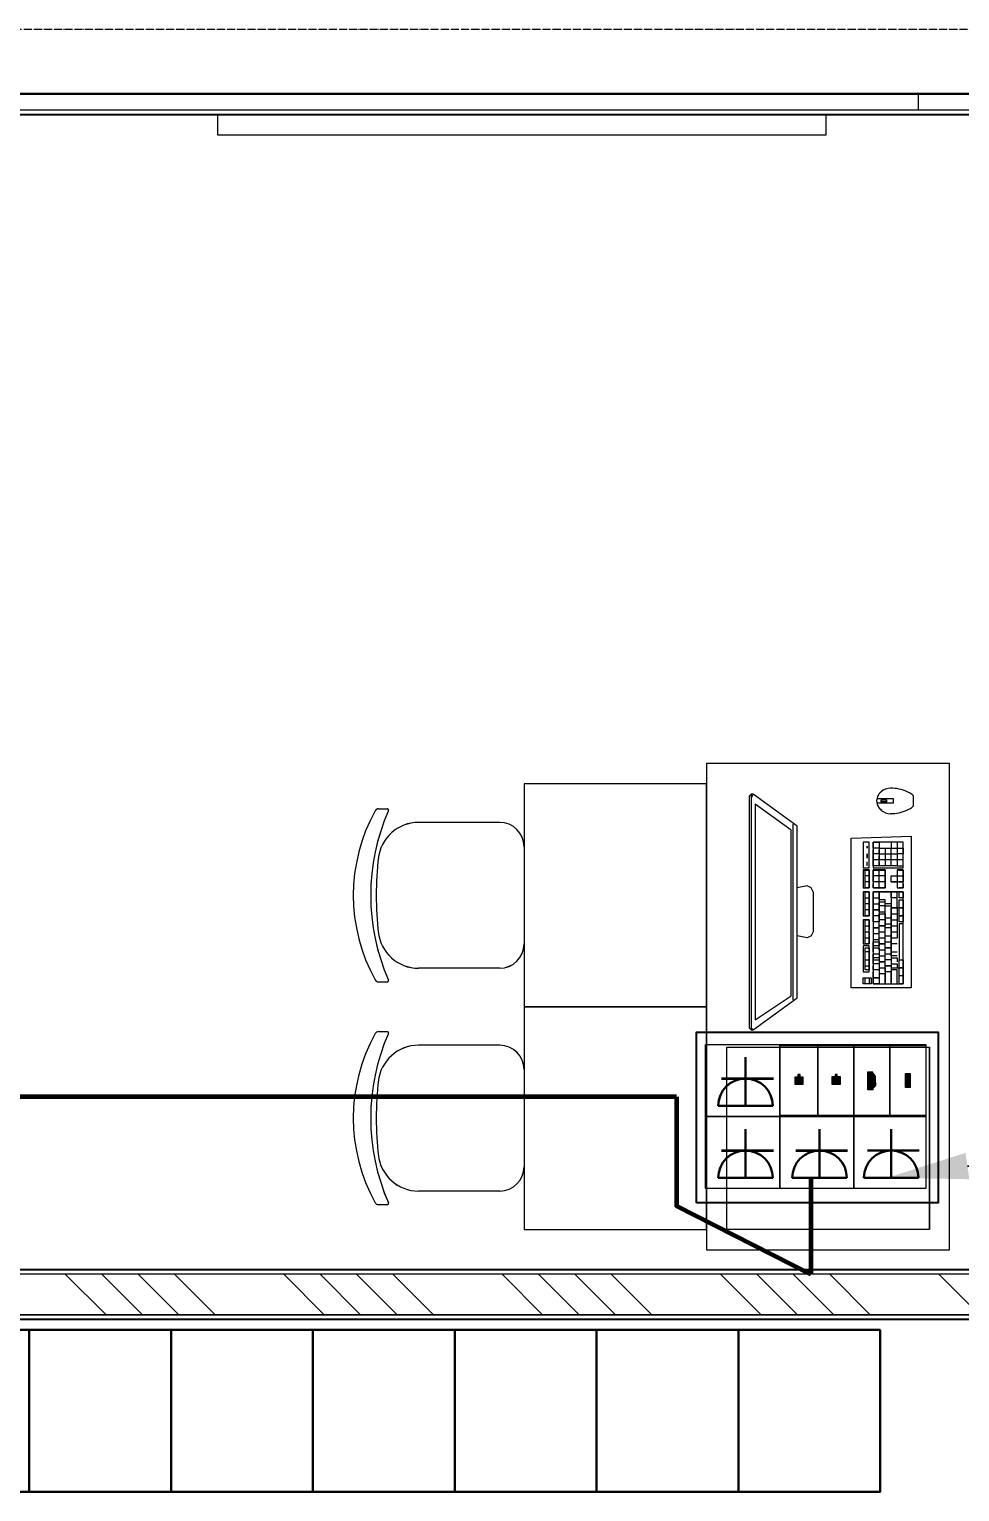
# Model space of a CAD drawing. Header units: millimetres. Extents: x -32 to 417638015, y -35 to 175284279.
# Drawn here: x 1088566 to 1090862, y 68403 to 72013 of the extents above; entities that cross this region are included whole.
import ezdxf
from ezdxf import colors
from ezdxf.entities.mleader import LeaderData, LeaderLine
from ezdxf.math import Vec2, Vec3

# ---------------------------------------------------------------- set-up
doc = ezdxf.new("R2010")
doc.units = ezdxf.units.MM
doc.linetypes.add('ADSK_Линия сетки', pattern=[25, 20, -2.5, 0, -2.5])
for name, color, linetype, lineweight in [('_ЭМ_В полу', 26, 'Кабель в трубе', 60), ('_ЭМ_гофра', 5, 'Continuous', 60), ('_ЭМ_ТХобщее_слой', 7, 'Continuous', 30), ('Оси', 253, 'Continuous', 9), ('Стены несущие', 7, 'Continuous', 30), ('Стены отделка', 7, 'Continuous', 30), ('Стены штриховка', 7, 'Continuous', 9), ('ТХ', 5, 'Continuous', 0), ('ШТРИХОВКА', 252, 'Continuous', 15), ('Электро', 250, 'Continuous', 25), ('ЭОМ_Кабель для СУП', 150, 'Continuous', 9)]:
    doc.layers.add(name, color=color, linetype=linetype, lineweight=lineweight)
for name, color, linetype in [('_ЭМ_Надписи', 7, 'Continuous'), ('PDF _СС_розетки', 7, 'Continuous'), ('ВНУТРЯНКА', 1, 'Continuous'), ('ЭОМ_Лотки рабочие', 5, 'Continuous')]:
    doc.layers.add(name, color=color, linetype=linetype)
doc.layers.add('PDF _ЭОМ _розетки', color=7, linetype='Continuous', true_color=0xeb0000)
doc.styles.add('ELine', font='txt.shx')
doc.styles.add('ЭОМ', font='isocpeur.ttf', dxfattribs={"width": 0.85, "height": 250})
doc.linetypes.add('TRAY', pattern='A,12.119257,["_",ELine,S=4.5,R=90,X=0,Y=-1.555839],0.750382,["_",ELine,S=4.5,R=0,X=0,Y=-0.805849],1.314849,["_",ELine,S=4.5,R=0,X=0,Y=-0.805849],2.250029,["_",ELine,S=4.5,R=90,X=0,Y=-1.555839],13.565483', length=30)
doc.linetypes.add('Кабель в трубе', pattern='A,8,[133,ltypeshp.shx,S=1,R=0,X=10,Y=1.3],-3,[130,ltypeshp.shx,S=1.5,R=-45,X=-1.5,Y=0],8', length=19)

# ---------------------------------------------------------------- blocks, each defined once
blk = doc.blocks.new('Стул ученич штабелир №5-7')
at = {"color": 0, "linetype": 'ByBlock', "lineweight": -2}
for p, q in [((-120.1, 0), (120.1, 0)), ((-120.1, 0), (120.1, 0)), ((-179.9, -60), (-179.9, -260.3)), ((-179.9, -60), (-179.9, -260.3)), ((180.1, -60), (180.1, -260.3)), ((180.1, -60), (180.1, -260.3)), ((-213.4, -359), (-213.4, -337.3)), ((-213.4, -359), (-213.4, -337.3)), ((213.6, -359), (213.6, -337.3)), ((213.6, -359), (213.6, -337.3))]:
    blk.add_line(p, q, dxfattribs=at)
for centre, radius, start, end in [((-119.9, -60), 60, 90, 180), ((-119.9, -60), 60, 90, 180), ((120.1, -60), 60, 0, 90), ((120.1, -60), 60, 0, 90), ((-79.9, -260.3), 100, 180, 264.2584), ((-79.9, -260.3), 100, 180, 264.2584), ((80.1, -260.3), 100, 275.7416, 0), ((80.1, -260.3), 100, 275.7416, 0), ((-210.4, -337.3), 3, 63.8978, 180), ((-210.4, -337.3), 3, 63.8978, 180), ((-203.4, -359), 10, 180, 238.0683), ((-203.4, -359), 10, 180, 238.0683), ((0.1, 142.3), 520.8, 246.3195, 293.6805), ((0.1, 142.3), 520.8, 246.3195, 293.6805), ((0.1, 435.5), 800.4, 263.247, 276.753), ((0.1, 435.5), 800.4, 263.247, 276.753), ((203.6, -359), 10, 301.9317, 0), ((203.6, -359), 10, 301.9317, 0), ((210.6, -337.3), 3, 0, 116.1022), ((210.6, -337.3), 3, 0, 116.1022), ((0.1, 9), 430.5, 240.9917, 299.0083), ((0.1, 9), 430.5, 240.9917, 299.0083)]:
    blk.add_arc(centre, radius, start, end, dxfattribs=at)
blk = doc.blocks.new('ТХ 3 этаж')
at = {"color": 8}
for points in [[(59246, 17075.3), (58896, 17075.3), (58896, 16675.3), (59246, 16675.3), (59246, 17075.3)], [(59596, 17075.3), (59246, 17075.3), (59246, 16675.3), (59596, 16675.3), (59596, 17075.3)], [(59946, 17075.3), (59596, 17075.3), (59596, 16675.3), (59946, 16675.3), (59946, 17075.3)], [(60296, 17075.3), (59946, 17075.3), (59946, 16675.3), (60296, 16675.3), (60296, 17075.3)], [(60646, 17075.3), (60296, 17075.3), (60296, 16675.3), (60646, 16675.3), (60646, 17075.3)], [(60996, 17075.3), (60646, 17075.3), (60646, 16675.3), (60996, 16675.3), (60996, 17075.3)], [(61346, 17075.3), (60996, 17075.3), (60996, 16675.3), (61346, 16675.3), (61346, 17075.3)]]:
    blk.add_lwpolyline(points, dxfattribs=at)
at = {"layer": 'ТХ', "color": 8, "linetype": 'Continuous', "ltscale": 100}
for p, q in [((61427, 18393.3), (61427, 18382.7)), ((61427, 18382.7), (61427, 18367.9)), ((61165.7, 18170.6), (61141, 18165.7)), ((61175.5, 18165.7), (61165.7, 18170.6)), ((61175.5, 18165.7), (61165.7, 18170.6)), ((61180.5, 18155.9), (61175.5, 18165.7)), ((61180.5, 18155.9), (61175.5, 18165.7)), ((61180.5, 18155.9), (61180.5, 18106.5)), ((61180.5, 18155.9), (61180.5, 18106.5)), ((61180.5, 18106.5), (61180.5, 18057.2)), ((61180.5, 18106.5), (61180.5, 18057.2)), ((61180.5, 18057.2), (61175.5, 18047.4)), ((61180.5, 18057.2), (61175.5, 18047.4)), ((61165.7, 18042.4), (61141, 18047.4)), ((61175.5, 18047.4), (61165.7, 18042.4)), ((61175.5, 18047.4), (61165.7, 18042.4))]:
    blk.add_line(p, q, dxfattribs=at)
at = {"layer": 'ТХ', "color": 8}
for points in [[(61211.7, 20023.9), (59711.7, 20023.9), (59711.7, 20073.9), (61211.7, 20073.9)], [(60917, 18472.6), (60917, 17272.6), (61517, 17272.6), (61517, 18472.6)], [(60917, 17872.6), (60917, 18422.6), (60467, 18422.6), (60467, 17872.6)], [(61348.1, 18383.3), (61361.1, 18383.3), (61361.1, 18377.9), (61348.1, 18377.9)], [(60917, 17322.6), (60917, 17872.6), (60467, 17872.6), (60467, 17322.6)], [(61467, 17772.6), (61467, 17322.6), (60967, 17322.6), (60967, 17772.6)]]:
    blk.add_lwpolyline(points, close=True, dxfattribs=at)
at = {"layer": 'ТХ', "color": 8, "linetype": 'Continuous', "ltscale": 100}
for points in [[(61141, 17904.3), (61141, 18106.5), (61141, 18303.8), (61141, 18313.7), (61141, 18318.6), (61032.5, 18397.5), (61027.6, 18397.5), (61022.7, 18392.6), (61022.7, 18106.5), (61022.7, 17820.5), (61027.6, 17815.6), (61032.5, 17815.6), (61141, 17894.5)], [(61037.4, 18106.5), (61037.4, 17840.2), (61126.2, 17899.4), (61126.2, 18106.5), (61126.2, 18308.7), (61037.4, 18372.8)], [(61343.2, 18111.5), (61328.4, 18111.5)], [(61343.2, 18067.1), (61328.4, 18067.1)], [(61372.8, 18017.8), (61358, 18017.8)]]:
    blk.add_lwpolyline(points, close=True, dxfattribs=at)
for points in [[(61027.6, 18397.5), (61027.6, 18387.6), (61027.6, 18106.5), (61027.6, 17825.4), (61027.6, 17815.6)], [(61032.5, 18397.5), (61027.6, 18387.6), (61027.6, 18106.5), (61027.6, 17820.5), (61032.5, 17815.6)], [(61131.1, 17889.6), (61131.1, 18106.5), (61131.1, 18323.5)], [(61274.2, 17919.1), (61274.2, 18289), (61422.1, 18293.9)], [(61303.8, 18279.1), (61303.8, 18215)], [(61318.5, 18279.1), (61303.8, 18279.1)], [(61313.6, 18269.3), (61313.6, 18264.3)], [(61313.6, 18264.3), (61313.6, 18269.3)], [(61318.5, 18215), (61318.5, 18279.1)], [(61402.4, 18279.1), (61328.4, 18279.1)], [(61328.4, 18279.1), (61343.2, 18279.1)], [(61328.4, 18264.3), (61328.4, 18279.1)], [(61328.4, 18279.1), (61328.4, 18215)], [(61402.4, 18279.1), (61343.2, 18279.1)], [(61343.2, 18279.1), (61343.2, 18234.8)], [(61343.2, 18279.1), (61343.2, 18264.3)], [(61372.8, 18279.1), (61372.8, 18264.3)], [(61387.6, 18279.1), (61387.6, 18249.6)], [(61402.4, 18215), (61402.4, 18279.1)], [(61402.4, 18264.3), (61402.4, 18279.1)], [(61422.1, 18293.9), (61422.1, 17919.1)], [(61313.6, 18249.6), (61313.6, 18239.7)], [(61313.6, 18239.7), (61313.6, 18249.6)], [(61343.2, 18264.3), (61328.4, 18264.3)], [(61328.4, 18220), (61328.4, 18259.4)], [(61343.2, 18249.6), (61328.4, 18249.6)], [(61402.4, 18234.8), (61328.4, 18234.8)], [(61343.2, 18264.3), (61387.6, 18264.3)], [(61343.2, 18264.3), (61402.4, 18264.3)], [(61343.2, 18249.6), (61343.2, 18259.4)], [(61343.2, 18249.6), (61387.6, 18249.6)], [(61343.2, 18220), (61343.2, 18244.6)], [(61358, 18264.3), (61358, 18249.6)], [(61358, 18249.6), (61358, 18220)], [(61372.8, 18234.8), (61372.8, 18264.3)], [(61372.8, 18220), (61372.8, 18234.8)], [(61387.6, 18264.3), (61402.4, 18264.3)], [(61402.4, 18249.6), (61387.6, 18249.6)], [(61387.6, 18249.6), (61387.6, 18220)], [(61402.4, 18249.6), (61387.6, 18249.6)], [(61387.6, 18244.6), (61387.6, 18220)], [(61402.4, 18264.3), (61402.4, 18249.6)], [(61402.4, 18220), (61402.4, 18244.6)], [(61303.8, 18215), (61318.5, 18215)], [(61303.8, 18210.1), (61303.8, 18165.7)], [(61318.5, 18210.1), (61303.8, 18210.1)], [(61308.7, 18210.1), (61318.5, 18210.1)], [(61308.7, 18165.7), (61308.7, 18210.1)], [(61318.5, 18195.3), (61308.7, 18195.3)], [(61313.6, 18220), (61313.6, 18229.8)], [(61313.6, 18220), (61313.6, 18229.8)], [(61318.5, 18210.1), (61318.5, 18165.7)], [(61318.5, 18165.7), (61318.5, 18210.1)], [(61343.2, 18220), (61328.4, 18220)], [(61328.4, 18215), (61402.4, 18215)], [(61358, 18210.1), (61328.4, 18210.1)], [(61328.4, 18210.1), (61343.2, 18210.1)], [(61328.4, 18195.3), (61328.4, 18210.1)], [(61328.4, 18210.1), (61328.4, 18165.7)], [(61343.2, 18195.3), (61328.4, 18195.3)], [(61328.4, 18180.5), (61328.4, 18195.3)], [(61343.2, 18229.8), (61343.2, 18220)], [(61387.6, 18220), (61343.2, 18220)], [(61343.2, 18210.1), (61358, 18210.1)], [(61343.2, 18165.7), (61343.2, 18210.1)], [(61358, 18195.3), (61343.2, 18195.3)], [(61358, 18210.1), (61358, 18165.7)], [(61358, 18165.7), (61358, 18210.1)], [(61372.8, 18195.3), (61387.6, 18195.3)], [(61372.8, 18180.5), (61372.8, 18195.3), (61387.6, 18195.3)], [(61372.8, 18180.5), (61372.8, 18195.3)], [(61387.6, 18220), (61402.4, 18220)], [(61387.6, 18210.1), (61387.6, 18195.3)], [(61402.4, 18210.1), (61387.6, 18210.1)], [(61387.6, 18210.1), (61387.6, 18165.7)], [(61387.6, 18195.3), (61402.4, 18195.3)], [(61392.5, 18210.1), (61402.4, 18210.1)], [(61402.4, 18210.1), (61402.4, 18180.5)], [(61402.4, 18165.7), (61402.4, 18210.1)], [(61303.8, 18165.7), (61318.5, 18165.7)], [(61318.5, 18180.5), (61308.7, 18180.5)], [(61318.5, 18165.7), (61308.7, 18165.7)], [(61358, 18180.5), (61328.4, 18180.5)], [(61328.4, 18165.7), (61328.4, 18175.6)], [(61343.2, 18165.7), (61328.4, 18165.7)], [(61328.4, 18165.7), (61358, 18165.7)], [(61358, 18165.7), (61343.2, 18165.7)], [(61372.8, 18180.5), (61402.4, 18180.5)], [(61387.6, 18180.5), (61372.8, 18180.5)], [(61387.6, 18165.7), (61402.4, 18165.7)], [(61402.4, 18180.5), (61392.5, 18180.5)], [(61402.4, 18165.7), (61392.5, 18165.7)], [(61402.4, 18175.6), (61402.4, 18165.7)], [(61308.7, 18155.9), (61318.5, 18155.9), (61303.8, 18155.9)], [(61303.8, 18155.9), (61303.8, 18096.7)], [(61318.5, 18126.3), (61308.7, 18126.3), (61308.7, 18155.9)], [(61308.7, 18141.1), (61318.5, 18141.1)], [(61308.7, 18096.7), (61308.7, 18126.3)], [(61318.5, 18155.9), (61318.5, 18126.3)], [(61318.5, 18096.7), (61318.5, 18155.9)], [(61318.5, 18126.3), (61318.5, 18111.5)], [(61328.4, 18155.9), (61343.2, 18155.9)], [(61402.4, 18155.9), (61328.4, 18155.9)], [(61328.4, 18155.9), (61328.4, 17929)], [(61328.4, 18126.3), (61328.4, 18155.9)], [(61328.4, 18141.1), (61343.2, 18141.1)], [(61328.4, 18111.5), (61328.4, 18126.3)], [(61328.4, 18126.3), (61343.2, 18126.3)], [(61343.2, 18155.9), (61343.2, 18141.1)], [(61343.2, 18136.1), (61343.2, 18155.9)], [(61343.2, 18155.9), (61372.8, 18155.9)], [(61343.2, 18141.1), (61343.2, 18126.3)], [(61372.8, 18126.3), (61358, 18126.3), (61358, 18136.1), (61343.2, 18136.1)], [(61343.2, 18106.5), (61343.2, 18131.2)], [(61343.2, 18131.2), (61358, 18131.2)], [(61343.2, 18126.3), (61343.2, 18081.9)], [(61358, 18096.7), (61358, 18131.2)], [(61372.8, 18155.9), (61372.8, 18126.3)], [(61372.8, 18155.9), (61387.6, 18155.9)], [(61372.8, 18141.1), (61372.8, 18155.9)], [(61372.8, 18141.1), (61372.8, 18116.4), (61387.6, 18116.4)], [(61387.6, 18141.1), (61372.8, 18141.1)], [(61387.6, 18141.1), (61372.8, 18141.1)], [(61387.6, 18116.4), (61387.6, 18155.9)], [(61392.5, 18155.9), (61402.4, 18155.9)], [(61392.5, 18141.1), (61392.5, 18155.9)], [(61402.4, 18141.1), (61392.5, 18141.1)], [(61392.5, 18136.1), (61402.4, 18136.1)], [(61392.5, 18116.4), (61392.5, 18136.1)], [(61402.4, 17929), (61402.4, 18155.9)], [(61402.4, 18155.9), (61402.4, 18141.1)], [(61402.4, 18136.1), (61402.4, 18116.4)], [(61303.8, 18096.7), (61318.5, 18096.7)], [(61318.5, 18086.8), (61303.8, 18086.8)], [(61303.8, 18086.8), (61303.8, 18027.6)], [(61318.5, 18111.5), (61308.7, 18111.5)], [(61318.5, 18096.7), (61308.7, 18096.7)], [(61308.7, 18057.2), (61308.7, 18086.8)], [(61308.7, 18086.8), (61318.5, 18086.8)], [(61318.5, 18111.5), (61318.5, 18096.7)], [(61318.5, 18086.8), (61318.5, 18062.2)], [(61318.5, 18027.6), (61318.5, 18086.8)], [(61328.4, 18096.7), (61328.4, 18111.5)], [(61343.2, 18096.7), (61328.4, 18096.7)], [(61328.4, 18081.9), (61328.4, 18096.7)], [(61358, 18121.3), (61343.2, 18121.3)], [(61343.2, 18106.5), (61358, 18106.5)], [(61343.2, 18101.6), (61358, 18101.6)], [(61343.2, 18072), (61343.2, 18101.6)], [(61358, 18086.8), (61343.2, 18086.8)], [(61358, 18121.3), (61372.8, 18121.3)], [(61358, 18101.6), (61358, 18072)], [(61358, 18076.9), (61358, 18096.7)], [(61358, 18091.7), (61372.8, 18091.7)], [(61372.8, 18121.3), (61372.8, 18111.5)], [(61402.4, 18116.4), (61372.8, 18116.4)], [(61372.8, 17998), (61372.8, 18116.4)], [(61372.8, 18111.5), (61372.8, 18003)], [(61372.8, 18101.6), (61387.6, 18101.6)], [(61372.8, 18086.8), (61387.6, 18086.8)], [(61372.8, 18072), (61372.8, 18086.8)], [(61387.6, 18116.4), (61387.6, 18086.8)], [(61387.6, 18086.8), (61387.6, 18042.4)], [(61392.5, 18116.4), (61402.4, 18116.4)], [(61392.5, 18081.9), (61392.5, 18116.4)], [(61392.5, 18096.7), (61402.4, 18096.7)], [(61402.4, 18096.7), (61392.5, 18096.7)], [(61402.4, 18116.4), (61402.4, 18081.9)], [(61308.7, 18072), (61318.5, 18072)], [(61308.7, 18057.2), (61318.5, 18057.2), (61318.5, 18027.6)], [(61308.7, 18027.6), (61308.7, 18057.2)], [(61343.2, 18081.9), (61328.4, 18081.9)], [(61343.2, 18052.3), (61328.4, 18052.3)], [(61343.2, 18012.8), (61343.2, 18081.9)], [(61343.2, 18072), (61358, 18072)], [(61358, 18072), (61343.2, 18072)], [(61343.2, 18057.2), (61343.2, 18072)], [(61343.2, 18057.2), (61358, 18057.2)], [(61358, 17973.4), (61358, 18076.9)], [(61358, 18076.9), (61372.8, 18076.9)], [(61372.8, 18067.1), (61358, 18067.1)], [(61372.8, 18072), (61387.6, 18072)], [(61372.8, 18057.2), (61387.6, 18057.2)], [(61402.4, 18081.9), (61392.5, 18081.9)], [(61402.4, 18076.9), (61392.5, 18076.9)], [(61392.5, 18076.9), (61392.5, 17988.2)], [(61402.4, 17988.2), (61402.4, 18076.9)], [(61303.8, 18027.6), (61318.5, 18027.6)], [(61303.8, 18022.7), (61303.8, 17958.6)], [(61318.5, 18022.7), (61303.8, 18022.7)], [(61308.7, 18042.4), (61318.5, 18042.4)], [(61318.5, 18027.6), (61308.7, 18027.6)], [(61308.7, 18017.8), (61318.5, 18017.8)], [(61308.7, 17963.5), (61308.7, 18017.8)], [(61318.5, 17958.6), (61318.5, 18022.7)], [(61318.5, 18017.8), (61318.5, 17963.5)], [(61343.2, 18037.5), (61328.4, 18037.5)], [(61328.4, 18032.6), (61343.2, 18032.6)], [(61328.4, 18007.9), (61328.4, 18032.6)], [(61343.2, 18022.7), (61328.4, 18022.7)], [(61328.4, 18017.8), (61343.2, 18017.8)], [(61343.2, 18042.4), (61358, 18042.4)], [(61343.2, 18032.6), (61343.2, 18022.7)], [(61358, 18027.6), (61343.2, 18027.6)], [(61343.2, 18027.6), (61358, 18027.6)], [(61343.2, 18017.8), (61343.2, 18007.9)], [(61358, 18047.4), (61372.8, 18047.4)], [(61358, 18032.6), (61372.8, 18032.6)], [(61372.8, 18042.4), (61387.6, 18042.4)], [(61387.6, 18027.6), (61372.8, 18027.6)], [(61318.5, 18007.9), (61308.7, 18007.9)], [(61308.7, 17988.2), (61318.5, 17988.2)], [(61328.4, 18003), (61343.2, 18003)], [(61328.4, 17978.3), (61328.4, 18003)], [(61343.2, 17993.1), (61328.4, 17993.1)], [(61328.4, 17988.2), (61343.2, 17988.2)], [(61343.2, 17978.3), (61328.4, 17978.3)], [(61343.2, 18012.8), (61358, 18012.8)], [(61343.2, 18012.8), (61343.2, 17929)], [(61343.2, 17998), (61358, 17998)], [(61343.2, 17983.3), (61358, 17983.3)], [(61358, 17983.3), (61343.2, 17983.3)], [(61358, 18003), (61372.8, 18003)], [(61372.8, 17988.2), (61358, 17988.2)], [(61358, 17958.6), (61358, 17983.3)], [(61372.8, 18007.9), (61387.6, 18007.9)], [(61372.8, 18003), (61372.8, 17988.2)], [(61387.6, 17998), (61372.8, 17998)], [(61372.8, 17993.1), (61387.6, 17993.1)], [(61372.8, 17993.1), (61372.8, 17958.6)], [(61372.8, 17978.3), (61387.6, 17978.3)], [(61387.6, 17993.1), (61387.6, 17983.3)], [(61387.6, 17978.3), (61387.6, 17968.5)], [(61392.5, 17929), (61392.5, 17988.2)], [(61392.5, 17988.2), (61402.4, 17988.2)], [(61392.5, 17988.2), (61402.4, 17988.2)], [(61402.4, 17988.2), (61402.4, 17968.5)], [(61303.8, 17958.6), (61318.5, 17958.6)], [(61303.8, 17943.8), (61323.5, 17943.8)], [(61303.8, 17929), (61303.8, 17943.8)], [(61308.7, 17973.4), (61318.5, 17973.4)], [(61318.5, 17963.5), (61308.7, 17963.5)], [(61308.7, 17943.8), (61318.5, 17943.8)], [(61308.7, 17929), (61308.7, 17943.8)], [(61318.5, 17943.8), (61318.5, 17929)], [(61323.5, 17943.8), (61323.5, 17929)], [(61328.4, 17963.5), (61328.4, 17973.4)], [(61343.2, 17963.5), (61328.4, 17963.5)], [(61328.4, 17929), (61328.4, 17958.6)], [(61343.2, 17943.8), (61328.4, 17943.8)], [(61328.4, 17943.8), (61343.2, 17943.8)], [(61343.2, 17968.5), (61358, 17968.5)], [(61358, 17953.7), (61343.2, 17953.7)], [(61358, 17953.7), (61343.2, 17953.7)], [(61343.2, 17953.7), (61343.2, 17929), (61358, 17929), (61372.8, 17929)], [(61372.8, 17973.4), (61358, 17973.4)], [(61358, 17973.4), (61372.8, 17973.4)], [(61358, 17968.5), (61358, 17953.7)], [(61358, 17958.6), (61358, 17929)], [(61372.8, 17958.6), (61358, 17958.6)], [(61372.8, 17958.6), (61358, 17958.6)], [(61358, 17929), (61358, 17953.7)], [(61372.8, 17968.5), (61402.4, 17968.5)], [(61372.8, 17963.5), (61372.8, 17929)], [(61387.6, 17963.5), (61372.8, 17963.5)], [(61372.8, 17929), (61372.8, 17958.6)], [(61387.6, 17929), (61387.6, 17963.5)], [(61402.4, 17968.5), (61392.5, 17968.5)], [(61402.4, 17948.7), (61392.5, 17948.7)], [(61402.4, 17968.5), (61402.4, 17929)], [(61422.1, 17919.1), (61274.2, 17919.1)], [(61323.5, 17929), (61303.8, 17929)], [(61318.5, 17929), (61308.7, 17929)], [(61328.4, 17929), (61402.4, 17929)], [(61343.2, 17929), (61328.4, 17929)], [(61372.8, 17929), (61387.6, 17929)], [(61402.4, 17929), (61392.5, 17929)]]:
    blk.add_lwpolyline(points, dxfattribs=at)
at = {"layer": 'ТХ', "color": 8}
blk.add_lwpolyline([(61337.5, 18375.7), (61378.7, 18375.7), (61378.7, 18385.6), (61337.5, 18385.6)], dxfattribs=at)
at = {"layer": 'ТХ', "color": 8, "linetype": 'Continuous', "ltscale": 100}
for centre, radius, start, end in [((61371.4, 18377.4), 34.8, 90, 132.0469), ((61371.4, 18314.5), 97.6, 65.2785, 90), ((61360.7, 18380.6), 23.8, 160.8758, 180), ((61360.7, 18380.6), 23.8, 180, 199.1242), ((61382.8, 18373), 47.1, 153.4349, 160.8758), ((61368.1, 18380.3), 30.7, 144.2175, 153.4349), ((61351.8, 18392.1), 10.5, 135, 144.2175), ((61416.8, 18327), 102.6, 132.0469, 135), ((61292.7, 18143.6), 285.7, 63.4349, 65.2785), ((61415.4, 18389), 11.5, 54.2175, 63.4349), ((61400.8, 18368.7), 36.4, 45, 54.2175), ((61425.4, 18393.3), 1.61, 0, 45), ((61382.8, 18388.3), 47.1, 199.1242, 206.5651), ((61368.1, 18380.9), 30.7, 206.5651, 215.7825), ((61351.8, 18369.1), 10.5, 215.7825, 225), ((61416.8, 18434.2), 102.6, 225, 227.9531), ((61371.4, 18383.9), 34.8, 227.9531, 270), ((61371.4, 18446.7), 97.6, 270, 294.7215), ((61292.7, 18617.6), 285.7, 294.7215, 296.5651), ((61415.4, 18372.3), 11.5, 296.5651, 305.7825), ((61400.8, 18392.5), 36.4, 305.7825, 315), ((61425.4, 18367.9), 1.61, 315, 0)]:
    blk.add_arc(centre, radius, start, end, dxfattribs=at)
at = {"layer": 'ТХ', "color": 8, "lineweight": 0, "rotation": 269.9999999999999}
for p in [(60467, 18147.6), (60467, 17597.6)]:
    blk.add_blockref('Стул ученич штабелир №5-7', p, dxfattribs=at)
blk = doc.blocks.new('План 3 этажа')
at = {"layer": 'Стены штриховка'}
h = blk.add_hatch(dxfattribs=at)
h.set_pattern_fill('ANSI34', color=8, scale=20, angle=90)
h.set_pattern_definition([(135, (58098.43, -6691.66), (-269.4077, -269.4077), []), (135, (58098.43, -6601.86), (-269.4077, -269.4077), []), (135, (58098.43, -6512.06), (-269.4077, -269.4077), []), (135, (58098.43, -6422.25), (-269.4077, -269.4077), [])])
h.paths.add_polyline_path([(55534.338, 17329.497), (49666.439, 17330.838), (49666.439, 17230.838), (55534.338, 17229.497)])
at = {"layer": 'Оси', "color": 8, "linetype": 'ADSK_Линия сетки'}
blk.add_line((-10051.774, 20403.902), (56512.196, 20403.902), dxfattribs=at)
at = {"layer": 'Стены несущие', "color": 8}
blk.add_line((49666.439, 20244.474), (55510.358, 20244.474), dxfattribs=at)
at = {"layer": 'Стены отделка', "color": 8, "lineweight": 9}
for p, q in [((54429.608, 20204.474), (54429.608, 20244.474)), ((54600.195, 20204.474), (49682.343, 20204.474)), ((49698.439, 20192.474), (54588.195, 20192.474)), ((55481.648, 17342.838), (49698.439, 17342.838)), ((55533.923, 17330.838), (49790.19, 17330.838)), ((49790.19, 17230.838), (55534.732, 17230.838)), ((50311.439, 17218.838), (55273.75, 17218.838))]:
    blk.add_line(p, q, dxfattribs=at)
at = {"layer": 'Стены штриховка', "color": 8}
for p, q in [((49696.439, 20194.474), (54590.195, 20194.474)), ((55494.933, 17330.838), (49666.439, 17330.838)), ((55483.655, 17340.789), (49696.426, 17340.838)), ((55494.933, 17230.838), (49666.439, 17230.838)), ((50311.439, 17220.838), (55275.75, 17220.838))]:
    blk.add_line(p, q, dxfattribs=at)
at = {"layer": 'ЭОМ_Лотки рабочие'}
blk.add_blockref('ТХ 3 этаж', (-7010.895, 118.542), dxfattribs=at)
blk = doc.blocks.new('_ЭМ_ТХ2_3 этаж_нов')
at = {"color": 8}
for points in [[(58228.2, 17039.9), (57878.2, 17039.9), (57878.2, 16639.9), (58228.2, 16639.9), (58228.2, 17039.9)], [(58578.2, 17039.9), (58228.2, 17039.9), (58228.2, 16639.9), (58578.2, 16639.9), (58578.2, 17039.9)], [(58928.2, 17039.9), (58578.2, 17039.9), (58578.2, 16639.9), (58928.2, 16639.9), (58928.2, 17039.9)], [(59278.2, 17039.9), (58928.2, 17039.9), (58928.2, 16639.9), (59278.2, 16639.9), (59278.2, 17039.9)], [(59628.2, 17039.9), (59278.2, 17039.9), (59278.2, 16639.9), (59628.2, 16639.9), (59628.2, 17039.9)], [(59978.2, 17039.9), (59628.2, 17039.9), (59628.2, 16639.9), (59978.2, 16639.9), (59978.2, 17039.9)], [(60328.2, 17039.9), (59978.2, 17039.9), (59978.2, 16639.9), (60328.2, 16639.9), (60328.2, 17039.9)]]:
    blk.add_lwpolyline(points, dxfattribs=at)
at = {"layer": 'ТХ', "color": 8, "linetype": 'Continuous', "ltscale": 100}
for p, q in [((60409.2, 18358), (60409.2, 18347.3)), ((60409.2, 18347.3), (60409.2, 18332.5)), ((60147.9, 18135.3), (60123.2, 18130.4)), ((60157.7, 18130.4), (60147.9, 18135.3)), ((60157.7, 18130.4), (60147.9, 18135.3)), ((60162.7, 18120.5), (60157.7, 18130.4)), ((60162.7, 18120.5), (60157.7, 18130.4)), ((60162.7, 18120.5), (60162.7, 18071.2)), ((60162.7, 18120.5), (60162.7, 18071.2)), ((60162.7, 18071.2), (60162.7, 18021.9)), ((60162.7, 18071.2), (60162.7, 18021.9)), ((60162.7, 18021.9), (60157.7, 18012)), ((60162.7, 18021.9), (60157.7, 18012)), ((60147.9, 18007.1), (60123.2, 18012)), ((60157.7, 18012), (60147.9, 18007.1)), ((60157.7, 18012), (60147.9, 18007.1))]:
    blk.add_line(p, q, dxfattribs=at)
at = {"layer": 'ТХ', "color": 8}
for points in [[(60193.9, 19988.6), (58693.9, 19988.6), (58693.9, 20038.6), (60193.9, 20038.6)], [(59899.2, 18437.3), (59899.2, 17237.3), (60499.2, 17237.3), (60499.2, 18437.3)], [(59899.2, 17837.3), (59899.2, 18387.3), (59449.2, 18387.3), (59449.2, 17837.3)], [(60330.3, 18347.9), (60343.3, 18347.9), (60343.3, 18342.6), (60330.3, 18342.6)], [(59899.2, 17287.3), (59899.2, 17837.3), (59449.2, 17837.3), (59449.2, 17287.3)], [(60449.2, 17737.3), (60449.2, 17287.3), (59949.2, 17287.3), (59949.2, 17737.3)]]:
    blk.add_lwpolyline(points, close=True, dxfattribs=at)
at = {"layer": 'ТХ', "color": 8, "linetype": 'Continuous', "ltscale": 100}
for points in [[(60123.2, 17869), (60123.2, 18071.2), (60123.2, 18268.4), (60123.2, 18278.3), (60123.2, 18283.2), (60014.7, 18362.1), (60009.8, 18362.1), (60004.9, 18357.2), (60004.9, 18071.2), (60004.9, 17785.2), (60009.8, 17780.2), (60014.7, 17780.2), (60123.2, 17859.1)], [(60019.6, 18071.2), (60019.6, 17804.9), (60108.4, 17864.1), (60108.4, 18071.2), (60108.4, 18273.4), (60019.6, 18337.5)], [(60325.4, 18076.1), (60310.6, 18076.1)], [(60325.4, 18031.7), (60310.6, 18031.7)], [(60355, 17982.4), (60340.2, 17982.4)]]:
    blk.add_lwpolyline(points, close=True, dxfattribs=at)
for points in [[(60009.8, 18362.1), (60009.8, 18352.3), (60009.8, 18071.2), (60009.8, 17790.1), (60009.8, 17780.2)], [(60014.7, 18362.1), (60009.8, 18352.3), (60009.8, 18071.2), (60009.8, 17785.2), (60014.7, 17780.2)], [(60113.3, 17854.2), (60113.3, 18071.2), (60113.3, 18288.2)], [(60256.4, 17883.8), (60256.4, 18253.6), (60404.3, 18258.6)], [(60285.9, 18243.8), (60285.9, 18179.7)], [(60300.7, 18243.8), (60285.9, 18243.8)], [(60295.8, 18233.9), (60295.8, 18229)], [(60295.8, 18229), (60295.8, 18233.9)], [(60300.7, 18179.7), (60300.7, 18243.8)], [(60384.6, 18243.8), (60310.6, 18243.8)], [(60310.6, 18243.8), (60325.4, 18243.8)], [(60310.6, 18229), (60310.6, 18243.8)], [(60310.6, 18243.8), (60310.6, 18179.7)], [(60384.6, 18243.8), (60325.4, 18243.8)], [(60325.4, 18243.8), (60325.4, 18199.4)], [(60325.4, 18243.8), (60325.4, 18229)], [(60355, 18243.8), (60355, 18229)], [(60369.8, 18243.8), (60369.8, 18214.2)], [(60384.6, 18179.7), (60384.6, 18243.8)], [(60384.6, 18229), (60384.6, 18243.8)], [(60404.3, 18258.6), (60404.3, 17883.8)], [(60295.8, 18214.2), (60295.8, 18204.3)], [(60295.8, 18204.3), (60295.8, 18214.2)], [(60325.4, 18229), (60310.6, 18229)], [(60310.6, 18184.6), (60310.6, 18224.1)], [(60325.4, 18214.2), (60310.6, 18214.2)], [(60384.6, 18199.4), (60310.6, 18199.4)], [(60325.4, 18229), (60369.8, 18229)], [(60325.4, 18229), (60384.6, 18229)], [(60325.4, 18214.2), (60325.4, 18224.1)], [(60325.4, 18214.2), (60369.8, 18214.2)], [(60325.4, 18184.6), (60325.4, 18209.3)], [(60340.2, 18229), (60340.2, 18214.2)], [(60340.2, 18214.2), (60340.2, 18184.6)], [(60355, 18199.4), (60355, 18229)], [(60355, 18184.6), (60355, 18199.4)], [(60369.8, 18229), (60384.6, 18229)], [(60384.6, 18214.2), (60369.8, 18214.2)], [(60369.8, 18214.2), (60369.8, 18184.6)], [(60384.6, 18214.2), (60369.8, 18214.2)], [(60369.8, 18209.3), (60369.8, 18184.6)], [(60384.6, 18229), (60384.6, 18214.2)], [(60384.6, 18184.6), (60384.6, 18209.3)], [(60285.9, 18179.7), (60300.7, 18179.7)], [(60285.9, 18174.7), (60285.9, 18130.4)], [(60300.7, 18174.7), (60285.9, 18174.7)], [(60290.9, 18174.7), (60300.7, 18174.7)], [(60290.9, 18130.4), (60290.9, 18174.7)], [(60300.7, 18159.9), (60290.9, 18159.9)], [(60295.8, 18184.6), (60295.8, 18194.5)], [(60295.8, 18184.6), (60295.8, 18194.5)], [(60300.7, 18174.7), (60300.7, 18130.4)], [(60300.7, 18130.4), (60300.7, 18174.7)], [(60325.4, 18184.6), (60310.6, 18184.6)], [(60310.6, 18179.7), (60384.6, 18179.7)], [(60340.2, 18174.7), (60310.6, 18174.7)], [(60310.6, 18174.7), (60325.4, 18174.7)], [(60310.6, 18159.9), (60310.6, 18174.7)], [(60310.6, 18174.7), (60310.6, 18130.4)], [(60325.4, 18159.9), (60310.6, 18159.9)], [(60310.6, 18145.2), (60310.6, 18159.9)], [(60325.4, 18194.5), (60325.4, 18184.6)], [(60369.8, 18184.6), (60325.4, 18184.6)], [(60325.4, 18174.7), (60340.2, 18174.7)], [(60325.4, 18130.4), (60325.4, 18174.7)], [(60340.2, 18159.9), (60325.4, 18159.9)], [(60340.2, 18174.7), (60340.2, 18130.4)], [(60340.2, 18130.4), (60340.2, 18174.7)], [(60355, 18159.9), (60369.8, 18159.9)], [(60355, 18145.2), (60355, 18159.9), (60369.8, 18159.9)], [(60355, 18145.2), (60355, 18159.9)], [(60369.8, 18184.6), (60384.6, 18184.6)], [(60369.8, 18174.7), (60369.8, 18159.9)], [(60384.6, 18174.7), (60369.8, 18174.7)], [(60369.8, 18174.7), (60369.8, 18130.4)], [(60369.8, 18159.9), (60384.6, 18159.9)], [(60374.7, 18174.7), (60384.6, 18174.7)], [(60384.6, 18174.7), (60384.6, 18145.2)], [(60384.6, 18130.4), (60384.6, 18174.7)], [(60285.9, 18130.4), (60300.7, 18130.4)], [(60300.7, 18145.2), (60290.9, 18145.2)], [(60300.7, 18130.4), (60290.9, 18130.4)], [(60340.2, 18145.2), (60310.6, 18145.2)], [(60310.6, 18130.4), (60310.6, 18140.2)], [(60325.4, 18130.4), (60310.6, 18130.4)], [(60310.6, 18130.4), (60340.2, 18130.4)], [(60340.2, 18130.4), (60325.4, 18130.4)], [(60355, 18145.2), (60384.6, 18145.2)], [(60369.8, 18145.2), (60355, 18145.2)], [(60369.8, 18130.4), (60384.6, 18130.4)], [(60384.6, 18145.2), (60374.7, 18145.2)], [(60384.6, 18130.4), (60374.7, 18130.4)], [(60384.6, 18140.2), (60384.6, 18130.4)], [(60290.9, 18120.5), (60300.7, 18120.5), (60285.9, 18120.5)], [(60285.9, 18120.5), (60285.9, 18061.3)], [(60300.7, 18090.9), (60290.9, 18090.9), (60290.9, 18120.5)], [(60290.9, 18105.7), (60300.7, 18105.7)], [(60290.9, 18061.3), (60290.9, 18090.9)], [(60300.7, 18120.5), (60300.7, 18090.9)], [(60300.7, 18061.3), (60300.7, 18120.5)], [(60300.7, 18090.9), (60300.7, 18076.1)], [(60310.6, 18120.5), (60325.4, 18120.5)], [(60384.6, 18120.5), (60310.6, 18120.5)], [(60310.6, 18120.5), (60310.6, 17893.6)], [(60310.6, 18090.9), (60310.6, 18120.5)], [(60310.6, 18105.7), (60325.4, 18105.7)], [(60310.6, 18076.1), (60310.6, 18090.9)], [(60310.6, 18090.9), (60325.4, 18090.9)], [(60325.4, 18120.5), (60325.4, 18105.7)], [(60325.4, 18100.8), (60325.4, 18120.5)], [(60325.4, 18120.5), (60355, 18120.5)], [(60325.4, 18105.7), (60325.4, 18090.9)], [(60355, 18090.9), (60340.2, 18090.9), (60340.2, 18100.8), (60325.4, 18100.8)], [(60325.4, 18071.2), (60325.4, 18095.8)], [(60325.4, 18095.8), (60340.2, 18095.8)], [(60325.4, 18090.9), (60325.4, 18046.5)], [(60340.2, 18061.3), (60340.2, 18095.8)], [(60355, 18120.5), (60355, 18090.9)], [(60355, 18120.5), (60369.8, 18120.5)], [(60355, 18105.7), (60355, 18120.5)], [(60355, 18105.7), (60355, 18081), (60369.8, 18081)], [(60369.8, 18105.7), (60355, 18105.7)], [(60369.8, 18105.7), (60355, 18105.7)], [(60369.8, 18081), (60369.8, 18120.5)], [(60374.7, 18120.5), (60384.6, 18120.5)], [(60374.7, 18105.7), (60374.7, 18120.5)], [(60384.6, 18105.7), (60374.7, 18105.7)], [(60374.7, 18100.8), (60384.6, 18100.8)], [(60374.7, 18081), (60374.7, 18100.8)], [(60384.6, 17893.6), (60384.6, 18120.5)], [(60384.6, 18120.5), (60384.6, 18105.7)], [(60384.6, 18100.8), (60384.6, 18081)], [(60285.9, 18061.3), (60300.7, 18061.3)], [(60300.7, 18051.5), (60285.9, 18051.5)], [(60285.9, 18051.5), (60285.9, 17992.3)], [(60300.7, 18076.1), (60290.9, 18076.1)], [(60300.7, 18061.3), (60290.9, 18061.3)], [(60290.9, 18021.9), (60290.9, 18051.5)], [(60290.9, 18051.5), (60300.7, 18051.5)], [(60300.7, 18076.1), (60300.7, 18061.3)], [(60300.7, 18051.5), (60300.7, 18026.8)], [(60300.7, 17992.3), (60300.7, 18051.5)], [(60310.6, 18061.3), (60310.6, 18076.1)], [(60325.4, 18061.3), (60310.6, 18061.3)], [(60310.6, 18046.5), (60310.6, 18061.3)], [(60340.2, 18086), (60325.4, 18086)], [(60325.4, 18071.2), (60340.2, 18071.2)], [(60325.4, 18066.2), (60340.2, 18066.2)], [(60325.4, 18036.7), (60325.4, 18066.2)], [(60340.2, 18051.5), (60325.4, 18051.5)], [(60340.2, 18086), (60355, 18086)], [(60340.2, 18066.2), (60340.2, 18036.7)], [(60340.2, 18041.6), (60340.2, 18061.3)], [(60340.2, 18056.4), (60355, 18056.4)], [(60355, 18086), (60355, 18076.1)], [(60384.6, 18081), (60355, 18081)], [(60355, 17962.7), (60355, 18081)], [(60355, 18076.1), (60355, 17967.6)], [(60355, 18066.2), (60369.8, 18066.2)], [(60355, 18051.5), (60369.8, 18051.5)], [(60355, 18036.7), (60355, 18051.5)], [(60369.8, 18081), (60369.8, 18051.5)], [(60369.8, 18051.5), (60369.8, 18007.1)], [(60374.7, 18081), (60384.6, 18081)], [(60374.7, 18046.5), (60374.7, 18081)], [(60374.7, 18061.3), (60384.6, 18061.3)], [(60384.6, 18061.3), (60374.7, 18061.3)], [(60384.6, 18081), (60384.6, 18046.5)], [(60290.9, 18036.7), (60300.7, 18036.7)], [(60290.9, 18021.9), (60300.7, 18021.9), (60300.7, 17992.3)], [(60290.9, 17992.3), (60290.9, 18021.9)], [(60325.4, 18046.5), (60310.6, 18046.5)], [(60325.4, 18016.9), (60310.6, 18016.9)], [(60325.4, 17977.5), (60325.4, 18046.5)], [(60325.4, 18036.7), (60340.2, 18036.7)], [(60340.2, 18036.7), (60325.4, 18036.7)], [(60325.4, 18021.9), (60325.4, 18036.7)], [(60325.4, 18021.9), (60340.2, 18021.9)], [(60340.2, 17938), (60340.2, 18041.6)], [(60340.2, 18041.6), (60355, 18041.6)], [(60355, 18031.7), (60340.2, 18031.7)], [(60355, 18036.7), (60369.8, 18036.7)], [(60355, 18021.9), (60369.8, 18021.9)], [(60384.6, 18046.5), (60374.7, 18046.5)], [(60384.6, 18041.6), (60374.7, 18041.6)], [(60374.7, 18041.6), (60374.7, 17952.8)], [(60384.6, 17952.8), (60384.6, 18041.6)], [(60285.9, 17992.3), (60300.7, 17992.3)], [(60285.9, 17987.3), (60285.9, 17923.2)], [(60300.7, 17987.3), (60285.9, 17987.3)], [(60290.9, 18007.1), (60300.7, 18007.1)], [(60300.7, 17992.3), (60290.9, 17992.3)], [(60290.9, 17982.4), (60300.7, 17982.4)], [(60290.9, 17928.2), (60290.9, 17982.4)], [(60300.7, 17923.2), (60300.7, 17987.3)], [(60300.7, 17982.4), (60300.7, 17928.2)], [(60325.4, 18002.1), (60310.6, 18002.1)], [(60310.6, 17997.2), (60325.4, 17997.2)], [(60310.6, 17972.5), (60310.6, 17997.2)], [(60325.4, 17987.3), (60310.6, 17987.3)], [(60310.6, 17982.4), (60325.4, 17982.4)], [(60325.4, 18007.1), (60340.2, 18007.1)], [(60325.4, 17997.2), (60325.4, 17987.3)], [(60340.2, 17992.3), (60325.4, 17992.3)], [(60325.4, 17992.3), (60340.2, 17992.3)], [(60325.4, 17982.4), (60325.4, 17972.5)], [(60340.2, 18012), (60355, 18012)], [(60340.2, 17997.2), (60355, 17997.2)], [(60355, 18007.1), (60369.8, 18007.1)], [(60369.8, 17992.3), (60355, 17992.3)], [(60300.7, 17972.5), (60290.9, 17972.5)], [(60290.9, 17952.8), (60300.7, 17952.8)], [(60310.6, 17967.6), (60325.4, 17967.6)], [(60310.6, 17943), (60310.6, 17967.6)], [(60325.4, 17957.8), (60310.6, 17957.8)], [(60310.6, 17952.8), (60325.4, 17952.8)], [(60325.4, 17943), (60310.6, 17943)], [(60325.4, 17977.5), (60340.2, 17977.5)], [(60325.4, 17977.5), (60325.4, 17893.6)], [(60325.4, 17962.7), (60340.2, 17962.7)], [(60325.4, 17947.9), (60340.2, 17947.9)], [(60340.2, 17947.9), (60325.4, 17947.9)], [(60340.2, 17967.6), (60355, 17967.6)], [(60355, 17952.8), (60340.2, 17952.8)], [(60340.2, 17923.2), (60340.2, 17947.9)], [(60355, 17972.5), (60369.8, 17972.5)], [(60355, 17967.6), (60355, 17952.8)], [(60369.8, 17962.7), (60355, 17962.7)], [(60355, 17957.8), (60369.8, 17957.8)], [(60355, 17957.8), (60355, 17923.2)], [(60355, 17943), (60369.8, 17943)], [(60369.8, 17957.8), (60369.8, 17947.9)], [(60369.8, 17943), (60369.8, 17933.1)], [(60374.7, 17893.6), (60374.7, 17952.8)], [(60374.7, 17952.8), (60384.6, 17952.8)], [(60374.7, 17952.8), (60384.6, 17952.8)], [(60384.6, 17952.8), (60384.6, 17933.1)], [(60285.9, 17923.2), (60300.7, 17923.2)], [(60285.9, 17908.4), (60305.7, 17908.4)], [(60285.9, 17893.6), (60285.9, 17908.4)], [(60290.9, 17938), (60300.7, 17938)], [(60300.7, 17928.2), (60290.9, 17928.2)], [(60290.9, 17908.4), (60300.7, 17908.4)], [(60290.9, 17893.6), (60290.9, 17908.4)], [(60300.7, 17908.4), (60300.7, 17893.6)], [(60305.7, 17908.4), (60305.7, 17893.6)], [(60310.6, 17928.2), (60310.6, 17938)], [(60325.4, 17928.2), (60310.6, 17928.2)], [(60310.6, 17893.6), (60310.6, 17923.2)], [(60325.4, 17908.4), (60310.6, 17908.4)], [(60310.6, 17908.4), (60325.4, 17908.4)], [(60325.4, 17933.1), (60340.2, 17933.1)], [(60340.2, 17918.3), (60325.4, 17918.3)], [(60340.2, 17918.3), (60325.4, 17918.3)], [(60325.4, 17918.3), (60325.4, 17893.6), (60340.2, 17893.6), (60355, 17893.6)], [(60355, 17938), (60340.2, 17938)], [(60340.2, 17938), (60355, 17938)], [(60340.2, 17933.1), (60340.2, 17918.3)], [(60340.2, 17923.2), (60340.2, 17893.6)], [(60355, 17923.2), (60340.2, 17923.2)], [(60355, 17923.2), (60340.2, 17923.2)], [(60340.2, 17893.6), (60340.2, 17918.3)], [(60355, 17933.1), (60384.6, 17933.1)], [(60355, 17928.2), (60355, 17893.6)], [(60369.8, 17928.2), (60355, 17928.2)], [(60355, 17893.6), (60355, 17923.2)], [(60369.8, 17893.6), (60369.8, 17928.2)], [(60384.6, 17933.1), (60374.7, 17933.1)], [(60384.6, 17913.4), (60374.7, 17913.4)], [(60384.6, 17933.1), (60384.6, 17893.6)], [(60404.3, 17883.8), (60256.4, 17883.8)], [(60305.7, 17893.6), (60285.9, 17893.6)], [(60300.7, 17893.6), (60290.9, 17893.6)], [(60310.6, 17893.6), (60384.6, 17893.6)], [(60325.4, 17893.6), (60310.6, 17893.6)], [(60355, 17893.6), (60369.8, 17893.6)], [(60384.6, 17893.6), (60374.7, 17893.6)]]:
    blk.add_lwpolyline(points, dxfattribs=at)
at = {"layer": 'ТХ', "color": 8}
blk.add_lwpolyline([(60319.7, 18340.3), (60360.9, 18340.3), (60360.9, 18350.2), (60319.7, 18350.2)], dxfattribs=at)
at = {"layer": 'ТХ', "color": 8, "linetype": 'Continuous', "ltscale": 100}
for centre, radius, start, end in [((60353.6, 18342), 34.8, 90, 132.0469), ((60353.6, 18279.2), 97.6, 65.2785, 90), ((60342.9, 18345.3), 23.8, 160.8758, 180), ((60342.9, 18345.3), 23.8, 180, 199.1242), ((60365, 18337.6), 47.1, 153.4349, 160.8758), ((60350.3, 18344.9), 30.7, 144.2175, 153.4349), ((60334, 18356.7), 10.5, 135, 144.2175), ((60399, 18291.7), 102.6, 132.0469, 135), ((60274.9, 18108.3), 285.7, 63.4349, 65.2785), ((60397.6, 18353.6), 11.5, 54.2175, 63.4349), ((60383, 18333.3), 36.4, 45, 54.2175), ((60407.6, 18358), 1.61, 0, 45), ((60365, 18352.9), 47.1, 199.1242, 206.5651), ((60350.3, 18345.6), 30.7, 206.5651, 215.7825), ((60334, 18333.8), 10.5, 215.7825, 225), ((60399, 18398.9), 102.6, 225, 227.9531), ((60353.6, 18348.5), 34.8, 227.9531, 270), ((60353.6, 18411.4), 97.6, 270, 294.7215), ((60274.9, 18582.2), 285.7, 294.7215, 296.5651), ((60397.6, 18336.9), 11.5, 296.5651, 305.7825), ((60383, 18357.2), 36.4, 305.7825, 315), ((60407.6, 18332.5), 1.61, 315, 0)]:
    blk.add_arc(centre, radius, start, end, dxfattribs=at)
at = {"layer": 'ТХ', "color": 8, "lineweight": 0, "rotation": 269.9999999999999}
for p in [(59449.2, 18112.3), (59449.2, 17562.3)]:
    blk.add_blockref('Стул ученич штабелир №5-7', p, dxfattribs=at)
blk = doc.blocks.new('розетк для люка')
at = {"layer": 'ВНУТРЯНКА', "color": 5, "lineweight": 30, "ltscale": 100, "transparency": 33554687}
blk.add_line((-67.1, -58.8), (-67.1, 69), dxfattribs=at)
at = {"layer": 'Электро', "color": 5, "lineweight": 30, "transparency": 33554687}
for p, q in [((0, 67.3), (0, -67.3)), ((0, 0), (-120.1, 0))]:
    blk.add_line(p, q, dxfattribs=at)
blk.add_ellipse((0.1, 0), major_axis=(47.6, 47.6), ratio=1, start_param=0.787621, end_param=3.924768, dxfattribs=at)
blk = doc.blocks.new('Люк на 6 мест')
h = blk.add_hatch(color=256)
h.dxf.hatch_style = 1
h.paths.add_polyline_path([(-284.6, 515.7), (-284.6, 526.8), (-319.2, 527), (-319.2, 515.9)])
h = blk.add_hatch(color=256)
h.dxf.hatch_style = 1
h.paths.add_polyline_path([(-323.7, 435.1), (-323.7, 435.1), (-313, 442.8), (-289.1, 442.7), (-279.4, 435), (-279.4, 435), (-279.3, 422.8), (-323.6, 422.8)])
h = blk.add_hatch(color=256)
h.dxf.hatch_style = 1
h.paths.add_polyline_path([(-311.7, 334.8), (-311.7, 341.7), (-317.2, 341.7), (-317.3, 347.2), (-311.8, 347.2), (-311.8, 354.1), (-292.5, 354.1), (-292.5, 334.9)])
h = blk.add_hatch(color=256)
h.dxf.hatch_style = 1
h.paths.add_polyline_path([(-311.3, 243.2), (-311.3, 250.1), (-316.8, 250.1), (-316.8, 255.6), (-311.3, 255.6), (-311.3, 262.4), (-292, 262.5), (-292, 243.2)])
for p, q in [((-323.6, 422.8), (-323.7, 435.1)), ((-323.7, 435.1), (-323.7, 435.1)), ((-289.1, 442.7), (-296.8, 442.7)), ((-296.8, 442.7), (-296.8, 435)), ((-289.1, 435), (-289.1, 442.7)), ((-289.1, 435), (-279.4, 435)), ((-279.4, 435), (-279.3, 422.8)), ((-279.3, 422.8), (-323.6, 422.8))]:
    blk.add_line(p, q)
for points in [[(-215.5, 477.1), (-388.3, 476.8), (-388.3, 565.7), (-215.5, 566)], [(-284.6, 526.8), (-284.6, 515.7), (-319.2, 515.9), (-319.2, 527)], [(-215.5, 388.2), (-388.3, 387.9), (-388.3, 476.8), (-215.5, 477.1)], [(-215.5, 299.3), (-388.3, 299), (-388.3, 387.9), (-215.5, 388.2)], [(-215.8, 205.5), (-388.7, 205.1), (-388.3, 299), (-215.5, 299.3)]]:
    blk.add_lwpolyline(points, close=True)
for points in [[(-311.8, 347.2), (-317.3, 347.2), (-317.2, 341.7), (-311.7, 341.7)], [(-311.8, 347.2), (-311.8, 354.1), (-292.5, 354.1)], [(-292.5, 354.1), (-292.5, 334.9), (-311.7, 334.8), (-311.7, 341.7)], [(-311.3, 255.6), (-316.8, 255.6), (-316.8, 250.1), (-311.3, 250.1)], [(-292, 262.5), (-292, 243.2), (-311.3, 243.2), (-311.3, 250.1)], [(-311.3, 255.6), (-311.3, 262.4), (-292, 262.5)]]:
    blk.add_lwpolyline(points)
at = {"layer": 'PDF _СС_розетки', "linetype": 'Continuous', "lineweight": 20, "transparency": 33554687}
for points in [[(-391.2, 566), (-213.4, 566), (-213.4, 388.2), (-391.2, 388.2)], [(-391.2, 388.2), (-213.4, 388.2), (-213.4, 205.3), (-391.2, 205.3)], [(-391.2, 388.2), (-213.4, 388.2), (-213.4, 205.3), (-391.2, 205.3)], [(-391.2, 205.3), (-213.4, 205.3), (-213.4, 22.4), (-391.2, 22.4)]]:
    blk.add_lwpolyline(points, close=True, dxfattribs=at)
at = {"layer": 'PDF _ЭОМ _розетки', "color": 3, "linetype": 'Continuous', "lineweight": 25, "transparency": 33554687}
blk.add_lwpolyline([(0, 0), (-421.6, 0), (-421.6, 596.5), (0, 596.5)], close=True, dxfattribs=at)
at = {"layer": 'PDF _ЭОМ _розетки', "color": 7, "linetype": 'Continuous', "lineweight": 20, "transparency": 33554687}
for points in [[(-35.6, 388.2), (-213.4, 388.2), (-213.4, 566), (-35.6, 566)], [(-35.6, 205.3), (-213.4, 205.3), (-213.4, 388.2), (-35.6, 388.2)], [(-35.6, 22.4), (-213.4, 22.4), (-213.4, 205.3), (-35.6, 205.3)]]:
    blk.add_lwpolyline(points, close=True, dxfattribs=at)
at = {"layer": 'ВНУТРЯНКА', "color": 5, "lineweight": 30, "ltscale": 100, "transparency": 33554687}
for p, q in [((-129, 244.7), (-129, 372.6)), ((-128.8, 244.7), (-128.8, 372.6)), ((-306.8, 61.8), (-306.8, 189.7)), ((-306.6, 61.8), (-306.6, 189.7)), ((-128.8, 61.8), (-128.8, 189.7))]:
    blk.add_line(p, q, dxfattribs=at)
at = {"layer": 'ВНУТРЯНКА', "color": 1, "lineweight": 30, "ltscale": 100, "transparency": 33554687}
blk.add_line((-129, 61.8), (-129, 189.7), dxfattribs=at)
at = {"layer": 'Электро', "color": 5, "lineweight": 30, "transparency": 33554687}
for p, q in [((-61.9, 370.8), (-61.9, 236.3)), ((-61.7, 370.8), (-61.7, 236.3)), ((-61.9, 303.6), (-181.9, 303.6)), ((-61.7, 303.6), (-181.8, 303.6)), ((-239.5, 188), (-239.5, 53.4)), ((-61.7, 188), (-61.7, 53.4)), ((-239.7, 120.7), (-359.7, 120.7)), ((-239.5, 120.7), (-359.6, 120.7)), ((-61.7, 120.7), (-181.8, 120.7))]:
    blk.add_line(p, q, dxfattribs=at)
at = {"layer": 'Электро', "color": 1, "lineweight": 30, "transparency": 33554687}
for p, q in [((-239.7, 188), (-239.7, 53.4)), ((-61.9, 188), (-61.9, 53.4)), ((-61.9, 120.7), (-181.9, 120.7))]:
    blk.add_line(p, q, dxfattribs=at)
at = {"layer": 'Электро', "color": 5, "lineweight": 30, "transparency": 33554687}
for centre in [(-61.7, 303.6), (-61.6, 303.6), (-239.5, 120.7), (-239.4, 120.7), (-61.6, 120.7)]:
    blk.add_ellipse(centre, major_axis=(47.6, 47.6), ratio=1, start_param=0.787621, end_param=3.924768, dxfattribs=at)
at = {"layer": 'Электро', "color": 1, "lineweight": 30, "transparency": 33554687}
blk.add_ellipse((-61.7, 120.7), major_axis=(47.6, 47.6), ratio=1, start_param=0.787621, end_param=3.924768, dxfattribs=at)
at = {"color": 5, "linetype": 'TRAY', "lineweight": 53, "transparency": 33554687}
blk.add_blockref('розетк для люка', (-61.9, 480.3), dxfattribs=at)

msp = doc.modelspace()

# ---------------------------------------------------------------- linework, layer by layer
at = {"layer": '_ЭМ_В полу', "ltscale": 25}
msp.add_lwpolyline([(1090494.8, 69178.1), (1090494.8, 68940.2)], dxfattribs=at)
at = {"layer": '_ЭМ_гофра', "linetype": 'ByBlock'}
for points in [[(1090162.8, 69378.3), (1086189.3, 69378.3), (1086189.3, 71310.7), (1088072.5, 71310.7)], [(1090162.8, 69378.3), (1090162.8, 69108.9), (1090494.8, 68940.2)]]:
    msp.add_lwpolyline(points, dxfattribs=at)

# ---------------------------------------------------------------- block references
at = {"layer": '_ЭМ_ТХобщее_слой', "lineweight": 50}
msp.add_blockref('_ЭМ_ТХ2_3 этаж_нов', (1030337.8, 51763.2), dxfattribs=at)
at = {"layer": 'ШТРИХОВКА'}
msp.add_blockref('План 3 этажа', (1036330.9, 51609.3), dxfattribs=at)
at = {"layer": 'ЭОМ_Кабель для СУП', "color": 217, "linetype": 'ByBlock', "lineweight": 40, "true_color": 0x93278f, "transparency": 33554687, "rotation": 270}
msp.add_blockref('Люк на 6 мест', (1090212.6, 69116.2), dxfattribs=at)

# ---------------------------------------------------------------- leaders
at = {"layer": '_ЭМ_Надписи', "color": 7, "ltscale": 5}
ml = msp.add_multileader_mtext('Standard', dxfattribs=at)
ml.set_content('{\\fGOST Common|b0|i0|c0|p34;\\W0.9;\\C256;3\\fGOST Common|b0|i0|c204|p34;ЩРС\\fGOST Common|b0|i0|c0|p34;-2\\fISOCPEUR|b0|i0|c204|p34;\\W0.85; Гр.4\\P\\W1;\\C0;Раб.место учителя, Моноблок}', color=1, style='ЭОМ')
ml.set_leader_properties()
ml.build(insert=Vec2(0, 0))
ml.multileader.update_dxf_attribs({"text_left_attachment_type": 6, "text_right_attachment_type": 6, "dogleg_length": 0, "arrow_head_size": 200})
ctx = ml.context
ctx.base_point, ctx.char_height, ctx.arrow_head_size, ctx.landing_gap_size, ctx.plane_origin = Vec3(1096081.6, 69969.5, -64.3), 250, 200, 0, Vec3(1068072, 77686.9, -64.3)
ctx.left_attachment, ctx.right_attachment = 6, 6
notes = []
notes.append((ctx, [(0, (1, 1, 0), (1096081.6, 69969.5, -64.3), (1, 0), 0, [(0, [(1090683.1, 69178.1, -64.3)], 0, [])])]))
ctx.mtext.insert, ctx.mtext.width, ctx.mtext.defined_height, ctx.mtext.flow_direction = Vec3(1096081.6, 70269.5, -64.3), 2073.809, 545.6, 5
for ctx, leaders in notes:
    for number, flags, end, landing, length, lines in leaders:
        leader = LeaderData()
        leader.index, (leader.has_last_leader_line, leader.has_dogleg_vector, leader.attachment_direction) = number, flags
        leader.last_leader_point, leader.dogleg_vector, leader.dogleg_length = Vec3(end), Vec3(landing), length
        for number, points, colour, breaks in lines:
            line = LeaderLine()
            line.index, line.vertices, line.color, line.breaks = number, Vec3.list(points), colors.encode_raw_color(colour), breaks
            leader.lines.append(line)
        ctx.leaders.append(leader)

doc.saveas('drawing.dxf')
